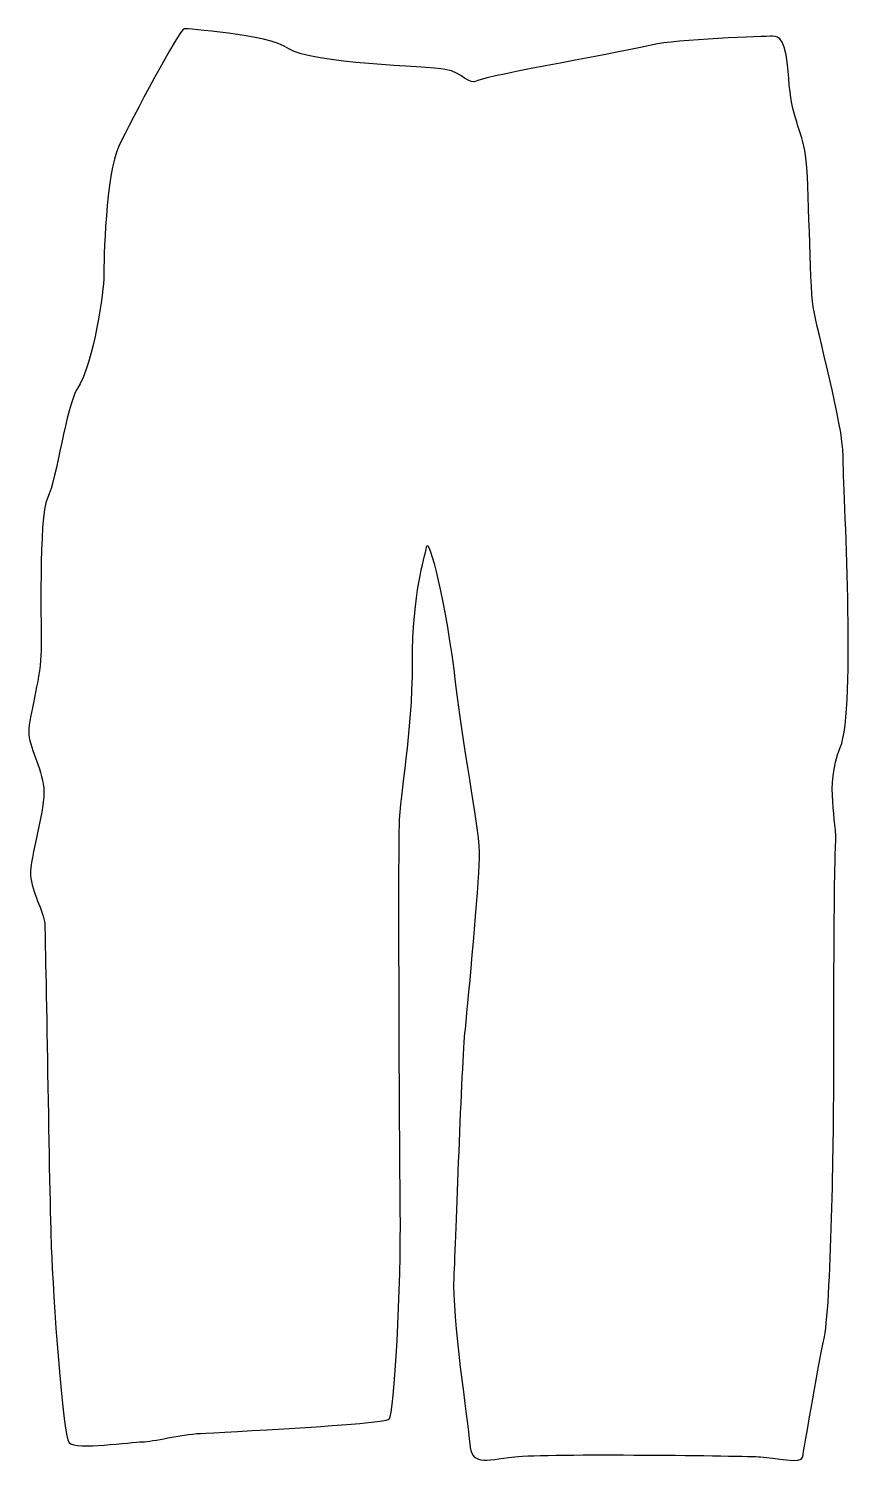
# Model space of a CAD drawing. Header units: centimetres. Extents: x -5.4 to 5.6, y -9.6 to 9.5.
import ezdxf

# ---------------------------------------------------------------- set-up
doc = ezdxf.new("R2010")
doc.units = ezdxf.units.CM
doc.header["$MEASUREMENT"] = 0
doc.layers.add('Camada 1', color=7, linetype='Continuous')

msp = doc.modelspace()

# ---------------------------------------------------------------- linework, layer by layer
at = {"layer": 'Camada 1'}
msp.add_open_spline([(-3.37607, 9.51616), (-3.37607, 9.51616), (-2.27866, 9.44967), (-1.98764, 9.25023), (-1.98764, 9.25023), (-1.69662, 9.0506), (-0.14191, 9.01734), (0.09098, 8.97586), (0.09098, 8.97586), (0.32376, 8.93416), (0.39851, 8.7597), (0.5232, 8.82619), (0.5232, 8.82619), (0.64789, 8.89268), (2.54356, 9.22526), (2.84293, 9.30022), (2.84293, 9.30022), (3.14228, 9.37496), (4.34759, 9.41648), (4.43924, 9.41648), (4.43924, 9.41648), (4.53071, 9.41648), (4.62217, 9.3915), (4.6554, 8.85945), (4.6554, 8.85945), (4.68866, 8.3274), (4.82989, 8.17772), (4.87982, 7.83686), (4.87982, 7.83686), (4.92975, 7.496), (4.92977, 6.13255), (4.97957, 5.8206), (4.97957, 5.8206), (5.02952, 5.50884), (5.37864, 4.24927), (5.37864, 3.83779), (5.37864, 3.83779), (5.37864, 3.42631), (5.55329, 0.48306), (5.34125, -0.04071), (5.34125, -0.04071), (5.12921, -0.56451), (5.30389, -0.98855), (5.27891, -1.35027), (5.27891, -1.35027), (5.25396, -1.71198), (5.25396, -4.23116), (5.25396, -4.56771), (5.25396, -4.56771), (5.25396, -4.90445), (5.22898, -7.37367), (5.12924, -7.87265), (5.12924, -7.87265), (5.02952, -8.37147), (4.85487, -9.36908), (4.84227, -9.46896), (4.84227, -9.46896), (4.82989, -9.56871), (4.46818, -9.48137), (4.28112, -9.46896), (4.28112, -9.46896), (4.09409, -9.45637), (1.4378, -9.41901), (1.01375, -9.46896), (1.01375, -9.46896), (0.5897, -9.51873), (0.44019, -9.58109), (0.41521, -9.29431), (0.41521, -9.29431), (0.39026, -9.00734), (0.17822, -7.59825), (0.20317, -7.08686), (0.20317, -7.08686), (0.22799, -6.57566), (0.30292, -4.24352), (0.35284, -3.78211), (0.35284, -3.78211), (0.40263, -3.3207), (0.52733, -1.91143), (0.5399, -1.51233), (0.5399, -1.51233), (0.55228, -1.11326), (0.35284, -0.2903), (0.22796, 0.79481), (0.22796, 0.79481), (0.10334, 1.87973), (-0.13357, 2.79022), (-0.15854, 2.62795), (-0.15854, 2.62795), (-0.18341, 2.46587), (-0.3456, 2.042), (-0.3456, 1.08159), (-0.3456, 1.08159), (-0.3456, 0.12136), (-0.50766, -0.61447), (-0.52015, -1.08828), (-0.52015, -1.08828), (-0.53264, -1.56231), (-0.52015, -5.20379), (-0.50766, -6.189), (-0.50766, -6.189), (-0.49525, -7.1742), (-0.58251, -8.90762), (-0.65733, -8.96996), (-0.65733, -8.96996), (-0.73215, -9.0323), (-2.90213, -9.14464), (-3.16402, -9.15699), (-3.16402, -9.15699), (-3.4259, -9.16958), (-3.80003, -9.26931), (-3.93732, -9.26931), (-3.93732, -9.26931), (-4.0744, -9.26931), (-4.8227, -9.3816), (-4.91003, -9.2819), (-4.91003, -9.2819), (-4.99726, -9.18199), (-5.12196, -7.31131), (-5.14694, -6.68779), (-5.14694, -6.68779), (-5.17192, -6.06427), (-5.2218, -2.5599), (-5.23429, -2.38525), (-5.23429, -2.38525), (-5.24678, -2.21076), (-5.40886, -1.9612), (-5.42132, -1.73676), (-5.42132, -1.73676), (-5.43373, -1.51234), (-5.22177, -0.85146), (-5.24675, -0.57688), (-5.24675, -0.57688), (-5.27168, -0.30268), (-5.44622, -0.02831), (-5.44622, 0.17132), (-5.44622, 0.17132), (-5.44622, 0.37076), (-5.29665, 0.84476), (-5.28416, 1.18131), (-5.28416, 1.18131), (-5.27167, 1.51805), (-5.32163, 3.01463), (-5.19685, 3.27662), (-5.19685, 3.27662), (-5.07215, 3.53843), (-4.94539, 4.50016), (-4.80611, 4.71894), (-4.80611, 4.71894), (-4.57333, 5.08496), (-4.44863, 6.04519), (-4.44863, 6.23225), (-4.44863, 6.23225), (-4.44863, 6.41928), (-4.42365, 7.59155), (-4.24908, 7.95326), (-4.24908, 7.95326), (-4.07441, 8.3148), (-3.45092, 9.50788), (-3.37607, 9.51616)], degree=3, knots=[0, 0, 0, 0, 0.02439024, 0.02439024, 0.02439024, 0.02439024, 0.04878049, 0.04878049, 0.04878049, 0.04878049, 0.07317073, 0.07317073, 0.07317073, 0.07317073, 0.09756098, 0.09756098, 0.09756098, 0.09756098, 0.12195122, 0.12195122, 0.12195122, 0.12195122, 0.14634146, 0.14634146, 0.14634146, 0.14634146, 0.17073171, 0.17073171, 0.17073171, 0.17073171, 0.19512195, 0.19512195, 0.19512195, 0.19512195, 0.2195122, 0.2195122, 0.2195122, 0.2195122, 0.24390244, 0.24390244, 0.24390244, 0.24390244, 0.26829268, 0.26829268, 0.26829268, 0.26829268, 0.29268293, 0.29268293, 0.29268293, 0.29268293, 0.31707317, 0.31707317, 0.31707317, 0.31707317, 0.34146341, 0.34146341, 0.34146341, 0.34146341, 0.36585366, 0.36585366, 0.36585366, 0.36585366, 0.3902439, 0.3902439, 0.3902439, 0.3902439, 0.41463415, 0.41463415, 0.41463415, 0.41463415, 0.43902439, 0.43902439, 0.43902439, 0.43902439, 0.46341463, 0.46341463, 0.46341463, 0.46341463, 0.48780488, 0.48780488, 0.48780488, 0.48780488, 0.51219512, 0.51219512, 0.51219512, 0.51219512, 0.53658537, 0.53658537, 0.53658537, 0.53658537, 0.56097561, 0.56097561, 0.56097561, 0.56097561, 0.58536585, 0.58536585, 0.58536585, 0.58536585, 0.6097561, 0.6097561, 0.6097561, 0.6097561, 0.63414634, 0.63414634, 0.63414634, 0.63414634, 0.65853659, 0.65853659, 0.65853659, 0.65853659, 0.68292683, 0.68292683, 0.68292683, 0.68292683, 0.70731707, 0.70731707, 0.70731707, 0.70731707, 0.73170732, 0.73170732, 0.73170732, 0.73170732, 0.75609756, 0.75609756, 0.75609756, 0.75609756, 0.7804878, 0.7804878, 0.7804878, 0.7804878, 0.80487805, 0.80487805, 0.80487805, 0.80487805, 0.82926829, 0.82926829, 0.82926829, 0.82926829, 0.85365854, 0.85365854, 0.85365854, 0.85365854, 0.87804878, 0.87804878, 0.87804878, 0.87804878, 0.90243902, 0.90243902, 0.90243902, 0.90243902, 0.92682927, 0.92682927, 0.92682927, 0.92682927, 0.95121951, 0.95121951, 0.95121951, 0.95121951, 1, 1, 1, 1], dxfattribs=at)

doc.saveas('drawing.dxf')
